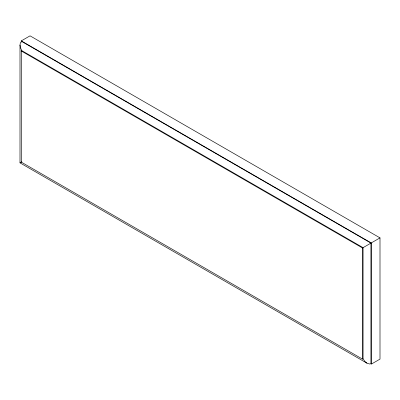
<?xml version="1.0" encoding="UTF-8"?>
<svg xmlns="http://www.w3.org/2000/svg" width="400" height="400" viewBox="0 0 400 400"><rect width="100%" height="100%" fill="white"/><g stroke="black" fill="none" stroke-linecap="round" stroke-linejoin="round"><path stroke-width="0.6" d="M20 45.1L20.37 42.805L21.575 41.375L370.97 243.095L370.97 363.675L369.795 364.025L366.955 363.18L20 162.865L20 45.1L20.525 47.875L21.855 50.67L363.06 247.66L363.06 358.785L364.815 361.34L366.955 363.18M21.295 40.89L30.045 35.84L380 237.88L380 359.11L371.25 364.16L371.25 242.935L21.295 40.89L21.295 42.14M363.06 358.785L362.5 359.11L21.295 162.12L21.295 50.99L21.855 50.67M20.025 162.855L21.855 161.795M21.295 50.99L362.5 247.985L370.97 243.095M371.25 242.935L380 237.88M362.5 247.985L362.5 359.11"/></g></svg>
